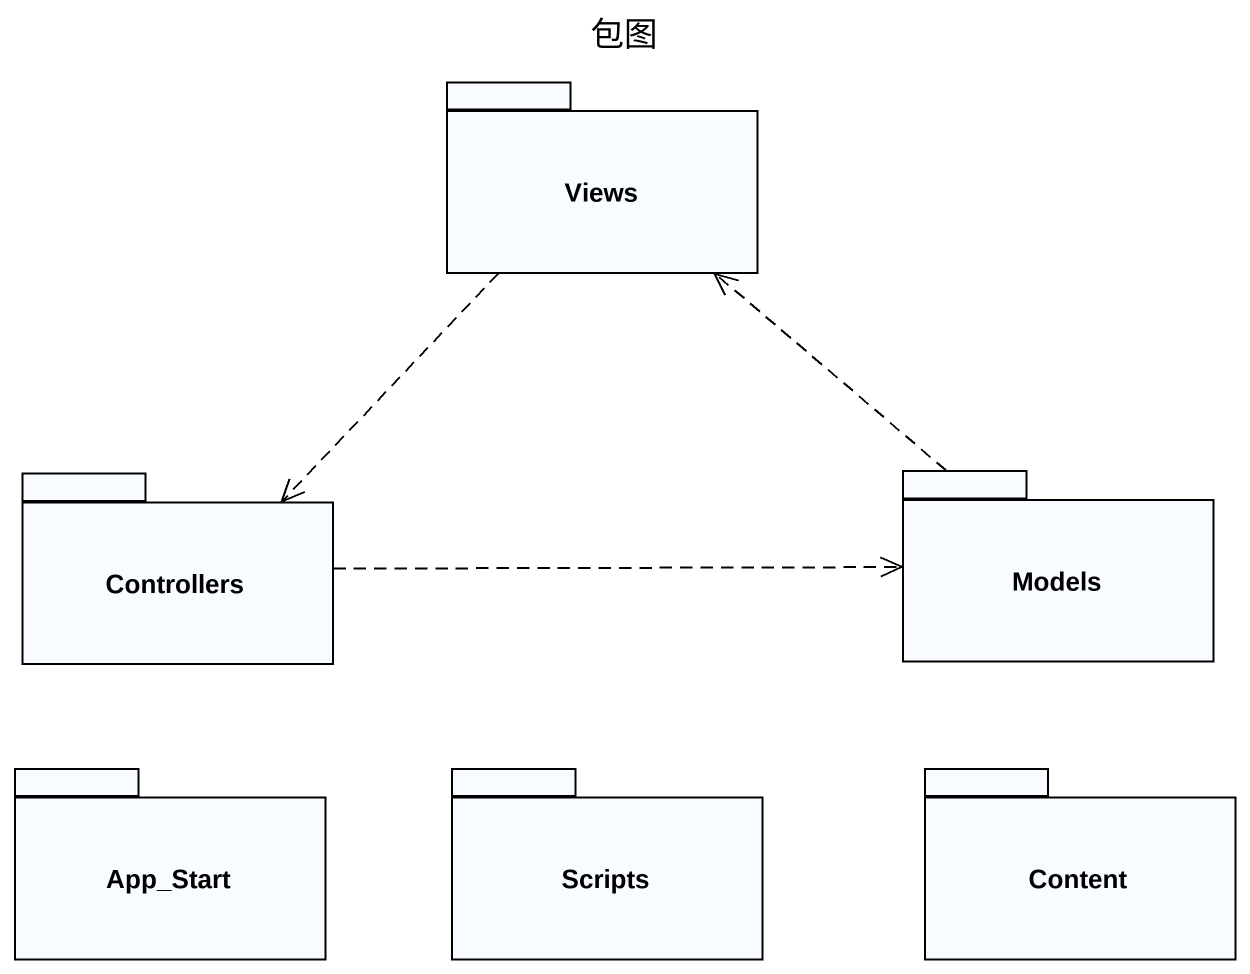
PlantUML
@startuml
title 包图
package Views {
}
package Controllers {
}
package Models {
}
package App_Start {
}
package Scripts {
}
package Content {
}
Views ..> Controllers
Controllers .right.> Models
Models .up.> Views
@enduml
